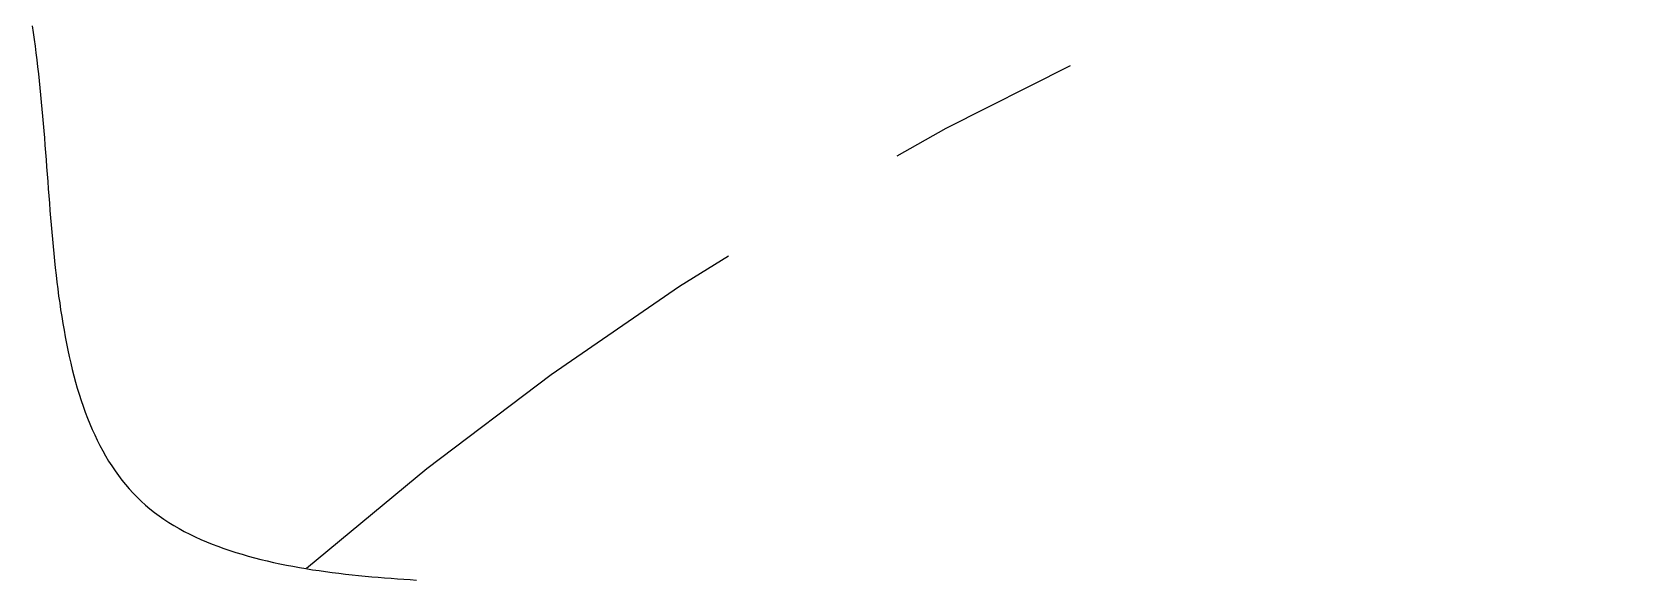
# Model space of a CAD drawing. Extents: x -684 to 308, y -74 to 438.
# Drawn here: x -533.51 to -521.23, y 175.34 to 179.54 of the extents above; entities that cross this region are included whole.
import ezdxf

# ---------------------------------------------------------------- set-up
doc = ezdxf.new("R2010")
doc.units = 0
doc.linetypes.add('PHANTOM', pattern=[15, 7.5, -1.5, 1.5, -1.5, 1.5, -1.5])
doc.layers.get('0').update_dxf_attribs({"linetype": 'CONTINUOUS'})

msp = doc.modelspace()

# ---------------------------------------------------------------- linework, layer by layer
at = {"color": 7}
msp.add_polyline3d([(-533.509, 179.589, 0), (-533.501, 179.537, 0), (-533.493, 179.485, 0), (-533.486, 179.433, 0), (-533.479, 179.381, 0), (-533.472, 179.328, 0), (-533.466, 179.275, 0), (-533.46, 179.221, 0), (-533.454, 179.167, 0), (-533.448, 179.113, 0), (-533.443, 179.059, 0), (-533.438, 179.004, 0), (-533.433, 178.95, 0), (-533.428, 178.895, 0), (-533.423, 178.84, 0), (-533.419, 178.784, 0), (-533.414, 178.729, 0), (-533.41, 178.674, 0), (-533.406, 178.618, 0), (-533.401, 178.562, 0), (-533.397, 178.507, 0), (-533.393, 178.451, 0), (-533.389, 178.395, 0), (-533.385, 178.339, 0), (-533.38, 178.284, 0), (-533.376, 178.228, 0), (-533.372, 178.172, 0), (-533.367, 178.117, 0), (-533.362, 178.061, 0), (-533.358, 178.006, 0), (-533.353, 177.951, 0), (-533.348, 177.896, 0), (-533.342, 177.841, 0), (-533.337, 177.786, 0), (-533.331, 177.732, 0), (-533.325, 177.677, 0), (-533.318, 177.623, 0), (-533.312, 177.57, 0), (-533.305, 177.516, 0), (-533.297, 177.463, 0), (-533.29, 177.41, 0), (-533.281, 177.358, 0), (-533.273, 177.306, 0), (-533.264, 177.254, 0), (-533.255, 177.203, 0), (-533.245, 177.152, 0), (-533.235, 177.101, 0), (-533.224, 177.051, 0), (-533.212, 177.002, 0), (-533.201, 176.952, 0), (-533.188, 176.904, 0), (-533.175, 176.856, 0), (-533.162, 176.808, 0), (-533.147, 176.762, 0), (-533.133, 176.715, 0), (-533.117, 176.67, 0), (-533.101, 176.624, 0), (-533.084, 176.58, 0), (-533.067, 176.536, 0), (-533.048, 176.493, 0), (-533.029, 176.451, 0), (-533.009, 176.409, 0), (-532.989, 176.368, 0), (-532.967, 176.328, 0), (-532.945, 176.289, 0), (-532.922, 176.25, 0), (-532.898, 176.212, 0), (-532.873, 176.175, 0), (-532.847, 176.139, 0), (-532.82, 176.104, 0), (-532.793, 176.07, 0), (-532.764, 176.036, 0), (-532.735, 176.004, 0), (-532.704, 175.972, 0), (-532.672, 175.942, 0), (-532.639, 175.912, 0), (-532.606, 175.884, 0), (-532.571, 175.856, 0), (-532.535, 175.83, 0), (-532.498, 175.804, 0), (-532.461, 175.779, 0), (-532.422, 175.755, 0), (-532.382, 175.733, 0), (-532.342, 175.71, 0), (-532.301, 175.689, 0), (-532.259, 175.669, 0), (-532.216, 175.649, 0), (-532.173, 175.631, 0), (-532.129, 175.613, 0), (-532.084, 175.596, 0), (-532.039, 175.579, 0), (-531.993, 175.563, 0), (-531.947, 175.548, 0), (-531.9, 175.534, 0), (-531.852, 175.52, 0), (-531.804, 175.507, 0), (-531.756, 175.495, 0), (-531.708, 175.483, 0), (-531.659, 175.472, 0), (-531.609, 175.462, 0), (-531.56, 175.451, 0), (-531.51, 175.442, 0), (-531.46, 175.433, 0), (-531.41, 175.424, 0), (-531.36, 175.416, 0), (-531.309, 175.409, 0), (-531.259, 175.402, 0), (-531.208, 175.395, 0), (-531.158, 175.389, 0), (-531.107, 175.383, 0), (-531.057, 175.377, 0), (-531.006, 175.372, 0), (-530.956, 175.367, 0), (-530.906, 175.362, 0), (-530.856, 175.358, 0), (-530.807, 175.354, 0), (-530.757, 175.35, 0), (-530.708, 175.347, 0), (-530.659, 175.343, 0), (-530.611, 175.34, 0), (-530.563, 175.337, 0)], dxfattribs=at)
at = {"color": 3, "linetype": 'PHANTOM'}
msp.add_arc((-513.957, 155.347), 26.6, 90, 130.9943, dxfattribs=at)

doc.saveas('drawing.dxf')
